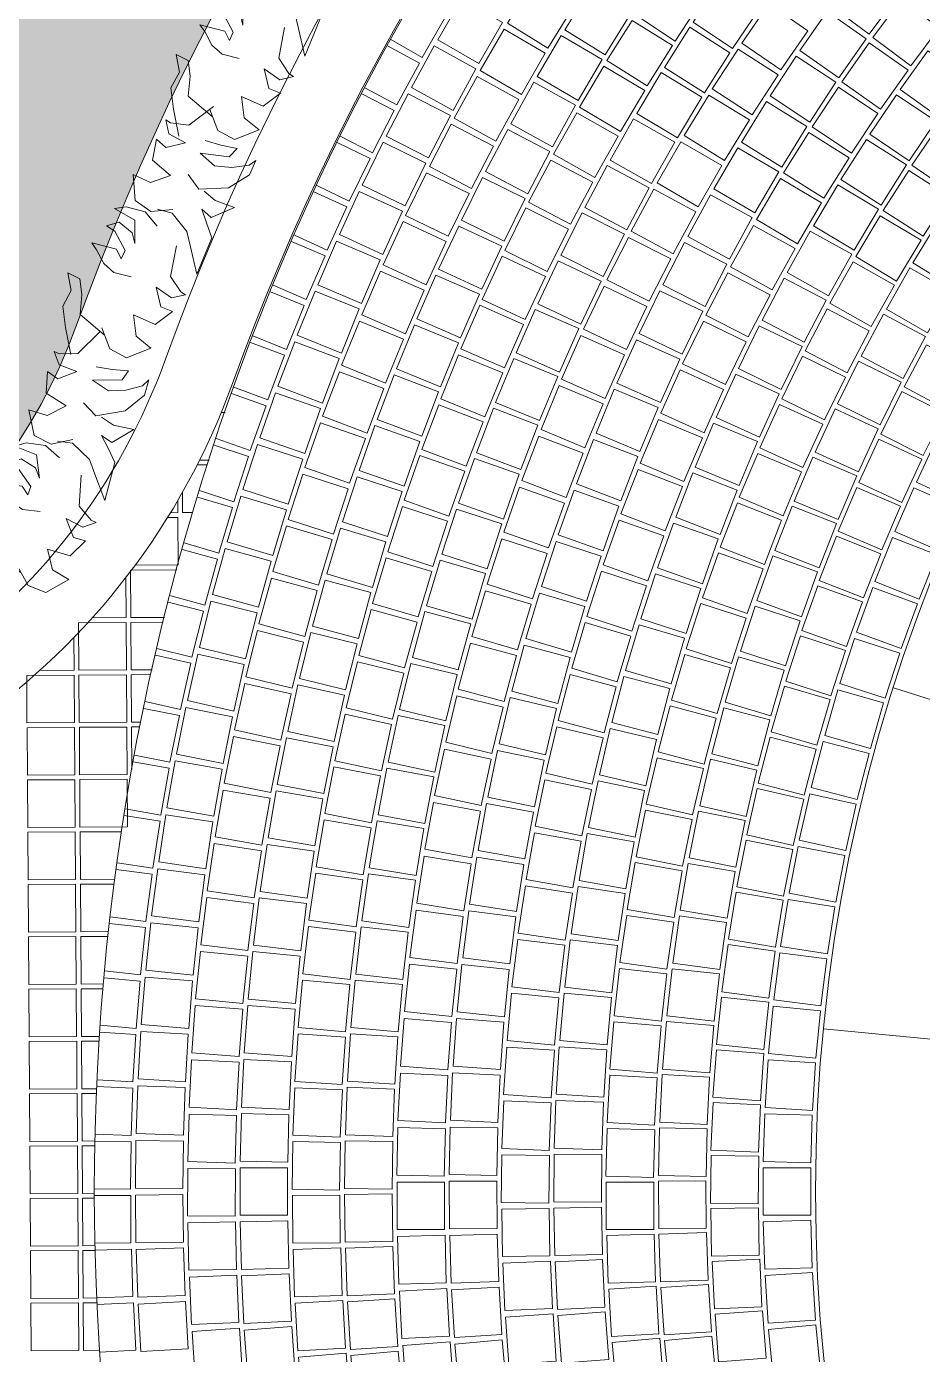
# Model space of a CAD drawing. Header units: millimetres. Extents: x -225363 to 347188, y -782467 to 813415.
# Drawn here: x 13787 to 15672, y 15356 to 18149 of the extents above; entities that cross this region are included whole.
import ezdxf

# ---------------------------------------------------------------- set-up
doc = ezdxf.new("R2010")
doc.units = ezdxf.units.MM
doc.layers.add('Xref SCN', color=8, linetype='Continuous', lineweight=0)

# ---------------------------------------------------------------- blocks, each defined once
blk = doc.blocks.new('*U32')
at = {"layer": 'Xref SCN'}
blk.add_lwpolyline([(0, -149.9999999999991), (0, 150)], dxfattribs=at)
blk = doc.blocks.new('*U33')
at = {"layer": 'Xref SCN', "lineweight": -2}
for p, rotation in [((65669.96123351148, 3187.856616819467), 72), ((65524.35221361653, 2502.820037610039), 84.00000000000003)]:
    blk.add_blockref('*U32', p, dxfattribs=dict(at, rotation=rotation))
blk = doc.blocks.new('A$C2f154b3d')
at = {"layer": 'Xref SCN'}
blk.add_circle((3499.99472096446, 3499.998387015396), 3499.999999999962, dxfattribs=at)
at = {"layer": 'Xref SCN', "rotation": 0.385556068999002}
blk.add_blockref('*U33', (-65339.96131401393, 884.0535639935115), dxfattribs=at)
blk = doc.blocks.new('A$Cf999fc33')
at = {"layer": 'Xref SCN', "ltscale": 100}
for points in [[(73.84272275096737, 192.008942775894), (72.93718290980905, 226.0811261450872), (69.76450756634586, 260.7363810978131), (91.2697194244247, 250.3713942577597), (102.2144919480197, 189.5463547789259), (118.9281153751072, 226.3384435711778), (111.2211690265685, 262.1598416908528), (95.54667300335132, 295.1961835560505), (81.42593923630193, 306.0790911481017), (114.3319794384297, 302.4503599841264), (153.8439736538567, 268.1175732889678), (175.0234313544352, 209.4945184811368), (152.6745445868, 178.9859154444421)], [(175.6716537694447, 221.4132675771834), (187.7858553600963, 249.7198859428754), (189.2126018530689, 292.8606113221613), (224.7082458152436, 252.3094897029805), (213.7601873916574, 228.5371423423057), (237.7279872468207, 246.543924699421), (264.545994187938, 266.2347709755995), (347.394166277023, 259.4300785681698), (296.0904387286864, 229.1169280259055), (267.5883678684477, 212.2762888357393), (240.0569876809604, 171.0150798699469), (241.5455991055351, 139.2100320032914)], [(303.2794643251691, 200.6800079972018), (368.0557032255456, 208.1915018513682), (392.6717254957184, 238.1170333045884), (395.5870834132656, 249.4527108171606), (410.7436586844269, 223.8008470429922), (398.5643062624149, 185.8426150837331), (435.6169983805157, 207.7354460309143), (437.4965147939511, 233.8400797256036), (474.2234527547844, 207.474842704949), (468.7803560087923, 158.1157824016409), (509.7842475485522, 176.5753346793354), (524.230735473102, 213.9504950550618), (559.1433078518603, 171.1322379333433), (551.4982264349237, 132.0078628070769), (514.963455068646, 102.7305537688662)], [(-0.002058159559965134, 186.8297352558002), (53.11274907086045, 148.9985190596199), (60.23662383598275, 110.9099854374072), (57.32126591843553, 99.57430792483501), (82.97312969248742, 114.7308831959381), (90.61821110942401, 153.8552583222045), (112.5110420566052, 116.8025662039872), (101.5629836332519, 93.03021884331247), (146.4529237628449, 98.4048788578948), (165.4988335240632, 144.2655096602393), (192.5090070597362, 108.3138098775526), (187.1310611451045, 68.60636316775344), (238.3696378620807, 89.26790011645062), (250.5489902840927, 127.2261320757098), (232.672509589931, 170.4971591179492)], [(393.6391302684788, 129.0990766893956), (396.2287340285257, 92.17668623419013), (384.6976040215231, 66.13720337097766), (361.8307965018321, 43.01307842531241), (350.9478889098391, 28.89234465820482), (347.9055152290966, 82.8508267980651), (363.9057654098142, 98.07255290064495), (345.1856098060962, 100.4699900661362), (312.6020378614776, 67.75940235843882), (307.3543936100323, 47.35518283577403), (291.6147467554547, 70.73991110740462), (304.895091512939, 103.5808004781138), (324.8465411150828, 115.3692479112069), (277.624314651126, 100.9260458865901), (267.6469469002914, 52.73312875028932), (256.4415710505564, 74.95171385491267), (255.0181104575749, 116.4083753151353), (275.6829333060887, 149.7671854379005)], [(526.9473549963441, 111.7339449474239), (501.5528086482082, 50.58643721102271), (460.6140679400414, 41.77849852695363), (430.4279331606813, 27.7880664227996), (425.6982096612919, -0.0006311908946372569), (459.3176231100224, 17.94100033480208), (496.1748627335764, 10.87899050128181), (537.1787542733364, 29.33854277891805), (587.8994102382567, 57.38455781870289)]]:
    blk.add_lwpolyline(points, dxfattribs=at)
blk = doc.blocks.new('*U68')
at = {"layer": 'Xref SCN'}
blk.add_lwpolyline([(0, -149.9999999999991), (0, 150)], dxfattribs=at)
blk = doc.blocks.new('*U69')
at = {"layer": 'Xref SCN', "lineweight": -2}
for p, rotation in [((65669.96123351148, 3187.856616819467), 72), ((65524.35221361653, 2502.820037610039), 84.00000000000003)]:
    blk.add_blockref('*U68', p, dxfattribs=dict(at, rotation=rotation))
blk = doc.blocks.new('*U62')
at = {"layer": 'Xref SCN', "ltscale": 3}
blk.add_lwpolyline([(-50, 50), (50, 50), (50, -50), (-50, -50)], close=True, dxfattribs=at)
blk = doc.blocks.new('*U53')
at = {"layer": 'Xref SCN', "lineweight": -2}
for p, rotation in [((1119760.165878693, 399820.4294572962), 64.80000000000001), ((1119714.143718037, 399718.5016699843), 66.60000000000001), ((1119671.345895709, 399615.178586882), 68.40000000000002), ((1119631.814647995, 399510.5621753977), 70.2), ((1119595.588987461, 399404.7556792993), 72), ((1119562.704664462, 399297.8635168241), 73.80000000000003), ((1119533.194131854, 399189.9911776314), 75.60000000000002), ((1119507.08651297, 399081.2451186962), 77.40000000000002), ((1119484.407572878, 398971.7326592497), 79.20000000000002), ((1119465.179692953, 398861.5618748677), 81), ((1119449.421848792, 398750.8414908134), 82.8), ((1119437.149591485, 398639.6807747384), 84.6), ((1119428.375032267, 398528.1894288489), 86.40000000000002), ((1119423.10683057, 398416.4774816426), 88.20000000000002), ((1119421.350185472, 398304.6551793245), 90), ((1119423.10683057, 398192.8328770064), 91.80000000000003), ((1119428.375032267, 398081.1209298001), 93.60000000000002), ((1119437.149591485, 397969.6295839106), 95.40000000000002)]:
    blk.add_blockref('*U62', p, dxfattribs=dict(at, rotation=rotation))
blk = doc.blocks.new('*U54')
at = {"layer": 'Xref SCN', "ltscale": 3}
blk.add_lwpolyline([(-50, 50), (50, 50), (50, -50), (-50, -50)], close=True, dxfattribs=at)
blk = doc.blocks.new('*U55')
at = {"layer": 'Xref SCN', "lineweight": -2}
for p, rotation in [((1119735.348523683, 400017.3353046447), 61.71428571428569), ((1119685.565704887, 399919.4631114128), 63.4285714285714), ((1119638.733059558, 399820.1454463835), 65.1428571428571), ((1119594.892509258, 399719.4712123178), 66.85714285714283), ((1119554.083297216, 399617.5305262898), 68.57142857142854), ((1119516.341953204, 399514.4146390196), 70.28571428571425), ((1119481.702260837, 399410.2158531916), 71.99999999999997), ((1119450.19522733, 399305.0274408312), 73.71428571428571), ((1119421.849055745, 399198.9435598133), 75.42857142857139), ((1119396.689119746, 399092.0591695787), 77.14285714285712), ((1119374.737940881, 398984.4699461323), 78.85714285714282), ((1119356.01516843, 398876.2721964003), 80.57142857142853), ((1119340.537561809, 398767.5627720222), 82.28571428571426), ((1119328.318975572, 398658.4389826557), 83.99999999999999), ((1119319.370347009, 398548.9985088712), 85.71428571428571), ((1119313.699686354, 398439.3393147146), 87.4285714285714), ((1119311.312069617, 398329.5595600161), 89.14285714285711), ((1119312.209634038, 398219.7575125241), 90.8571428571428), ((1119316.391576176, 398110.0314599418), 92.57142857142854), ((1119323.854152624, 398000.4796219468), 94.28571428571426)]:
    blk.add_blockref('*U54', p, dxfattribs=dict(at, rotation=rotation))
blk = doc.blocks.new('*U56')
at = {"layer": 'Xref SCN', "ltscale": 3}
blk.add_lwpolyline([(-50, 50), (50, 50), (50, -50), (-50, -50)], close=True, dxfattribs=at)
blk = doc.blocks.new('*U57')
at = {"layer": 'Xref SCN', "lineweight": -2}
for p, rotation in [((1119754.76830891, 400273.8096663688), 58.60465116279074), ((1119698.607428889, 400178.6882617716), 60.27906976744187), ((1119645.24997269, 400081.9664548966), 61.95348837209306), ((1119594.741506953, 399983.7268450325), 63.6279069767442), ((1119547.125165317, 399884.0533276544), 65.30232558139537), ((1119502.44161158, 399783.0310227773), 66.97674418604653), ((1119460.729004972, 399680.7462022649), 68.6511627906977), ((1119422.02296757, 399577.2862161548), 70.32558139534886), ((1119386.356553876, 399472.7394180617), 72), ((1119353.760222589, 399367.1950897255), 73.6744186046512), ((1119324.261810594, 399260.743364765), 75.34883720930233), ((1119297.88650919, 399153.475151705), 77.02325581395353), ((1119274.656842573, 399045.4820563416), 78.69767441860466), ((1119254.592648607, 398936.856303512), 80.37209302325586), ((1119237.711061879, 398827.6906583355), 82.046511627907), ((1119224.026499065, 398718.0783469928), 83.72093023255816), ((1119213.550646621, 398608.1129771127), 85.39534883720933), ((1119206.292450804, 398497.8884578315), 87.06976744186046), ((1119202.258110026, 398387.4989195964), 88.74418604651164), ((1119201.451069568, 398277.0386337784), 90.41860465116281), ((1119203.872018632, 398166.6019321665), 92.09302325581399), ((1119209.518889757, 398056.2831264089), 93.76744186046513), ((1119218.386860581, 397946.1764274721), 95.4418604651163)]:
    blk.add_blockref('*U56', p, dxfattribs=dict(at, rotation=rotation))
blk = doc.blocks.new('*U58')
at = {"layer": 'Xref SCN', "ltscale": 3}
blk.add_lwpolyline([(-50, 50), (50, 50), (50, -50), (-50, -50)], close=True, dxfattribs=at)
blk = doc.blocks.new('*U59')
at = {"layer": 'Xref SCN', "lineweight": -2}
for p, rotation in [((1119753.33120972, 400475.5751438073), 55.63636363636366), ((1119692.654718235, 400382.5103532418), 57.27272727272732), ((1119634.660533944, 400287.7508341924), 58.90909090909096), ((1119579.395957736, 400191.3738738822), 60.54545454545458), ((1119526.906064193, 400093.4580787424), 62.18181818181822), ((1119477.233664825, 399994.0833102998), 63.81818181818184), ((1119430.419273152, 399893.3306200411), 65.4545454545455), ((1119386.501071665, 399791.2821833057), 67.09090909090914), ((1119345.514880679, 399688.0212322621), 68.72727272727276), ((1119307.494129117, 399583.6319880233), 70.3636363636364), ((1119272.469827252, 399478.1995919541), 72.00000000000003), ((1119240.470541406, 399371.8100362291), 73.63636363636367), ((1119211.522370655, 399264.550093696), 75.27272727272732), ((1119185.648925543, 399156.5072471024), 76.90909090909096), ((1119162.871308823, 399047.7696177436), 78.54545454545459), ((1119143.208098245, 398938.4258935899), 80.1818181818182), ((1119126.675331407, 398828.5652569511), 81.81818181818184), ((1119113.286492669, 398718.2773117382), 83.4545454545455), ((1119103.052502161, 398607.6520103812), 85.09090909090914), ((1119095.981706873, 398496.7795804628), 86.72727272727276), ((1119092.079873846, 398385.7504511271), 88.36363636363643), ((1119091.350185472, 398274.6551793244), 90.00000000000006), ((1119093.793236894, 398163.5843759521), 91.63636363636367), ((1119099.407035525, 398052.6286319505), 93.27272727272731), ((1119108.18700267, 397941.8784444159), 94.90909090909096)]:
    blk.add_blockref('*U58', p, dxfattribs=dict(at, rotation=rotation))
blk = doc.blocks.new('*U60')
at = {"layer": 'Xref SCN', "ltscale": 3}
blk.add_lwpolyline([(-50, 50), (50, 50), (50, -50), (-50, -50)], close=True, dxfattribs=at)
blk = doc.blocks.new('*U61')
at = {"layer": 'Xref SCN', "lineweight": -2}
for p, rotation in [((1119728.947141283, 400633.1470599536), 54.4), ((1119665.199895251, 400541.4267932074), 56), ((1119604.038483463, 400447.9623592405), 57.60000000000001), ((1119545.510597749, 400352.8266388067), 59.20000000000001), ((1119489.661876392, 400256.0938158794), 60.79999999999998), ((1119436.535868547, 400157.8393198039), 62.39999999999999), ((1119386.174000275, 400058.1397664808), 63.99999999999999), ((1119338.615542247, 399957.0728986226), 65.6), ((1119293.897579118, 399854.7175251329), 67.19999999999999), ((1119252.05498061, 399751.1534596528), 68.8), ((1119213.120374322, 399646.4614583254), 70.4), ((1119177.124120291, 399540.7231568242), 72), ((1119144.094287311, 399434.0210066959), 73.6), ((1119114.056631054, 399326.4382110676), 75.2), ((1119087.034573979, 399218.0586597671), 76.80000000000001), ((1119063.049187074, 399108.9668639083), 78.4), ((1119042.119173423, 398999.2478899921), 80.00000000000001), ((1119024.26085362, 398888.9872935741), 81.60000000000001), ((1119009.488153046, 398778.2710525505), 83.20000000000002), ((1118997.812591008, 398667.1855001156), 84.80000000000001), ((1118989.243271759, 398555.8172574417), 86.40000000000002), ((1118983.786877395, 398444.2531661345), 87.99999999999999), ((1118981.44766265, 398332.5802205163), 89.6), ((1118982.227451572, 398220.885499791), 91.2), ((1118986.125636106, 398109.256100142), 92.8), ((1118993.139176564, 397997.7790668172), 94.4)]:
    blk.add_blockref('*U60', p, dxfattribs=dict(at, rotation=rotation))
blk = doc.blocks.new('*U35')
at = {"layer": 'Xref SCN', "ltscale": 3}
blk.add_lwpolyline([(-50, 50), (50, 50), (50, -50), (-50, -50)], close=True, dxfattribs=at)
blk = doc.blocks.new('*U36')
at = {"layer": 'Xref SCN', "lineweight": -2}
for p, rotation in [((1119671.633686369, 400741.6157238482), 53.21739130434784), ((1119606.303515535, 400650.3022064262), 54.78260869565219), ((1119543.491931011, 400557.2382792868), 56.34782608695654), ((1119483.245805154, 400462.4933902199), 57.9130434782609), ((1119425.610095881, 400366.1382414125), 59.47826086956528), ((1119370.627813118, 400268.2447366877), 61.04347826086961), ((1119318.339986706, 400168.8859278474), 62.60869565217396), ((1119268.78563578, 400068.1359601583), 64.17391304347828), ((1119222.001739653, 399966.070017022), 65.73913043478262), ((1119178.023210223, 399862.7642638703), 67.304347826087), ((1119136.882865916, 399758.2957913277), 68.86956521739131), ((1119098.611407198, 399652.7425576836), 70.43478260869567), ((1119063.237393667, 399546.1833307166), 72.00000000000003), ((1119030.787222737, 399438.6976289153), 73.56521739130437), ((1119001.285109943, 399330.3656621386), 75.13043478260873), ((1118974.753070865, 399221.2682717598), 76.69565217391309), ((1118951.210904706, 399111.4868703403), 78.26086956521743), ((1118930.676179512, 399001.103380876), 79.82608695652179), ((1118913.164219066, 398890.2001756635), 81.39130434782611), ((1118898.688091447, 398778.8600148307), 82.95652173913047), ((1118887.258599286, 398667.1659845783), 84.52173913043481), ((1118878.884271698, 398555.2014351775), 86.08695652173915), ((1118873.571357918, 398443.0499187711), 87.65217391304348), ((1118871.323822645, 398330.7951270236), 89.21739130434786), ((1118872.14334307, 398218.5208286674), 90.78260869565221), ((1118876.029307639, 398106.3108069918), 92.34782608695654), ((1118882.978816499, 397994.2487973199), 93.9130434782609)]:
    blk.add_blockref('*U35', p, dxfattribs=dict(at, rotation=rotation))
blk = doc.blocks.new('*U37')
at = {"layer": 'Xref SCN', "ltscale": 3}
blk.add_lwpolyline([(-50, 50), (50, 50), (50, -50), (-50, -50)], close=True, dxfattribs=at)
blk = doc.blocks.new('*U38')
at = {"layer": 'Xref SCN', "lineweight": -2}
for p, rotation in [((1119583.954561273, 400807.8737020823), 53.61702127659575), ((1119518.248351937, 400716.1538192935), 55.14893617021278), ((1119455.017645291, 400622.7101433112), 56.68085106382978), ((1119394.307640058, 400527.6094697663), 58.21276595744682), ((1119336.161733109, 400430.9197787484), 59.74468085106384), ((1119280.621488439, 400332.7101862123), 61.27659574468088), ((1119227.726607459, 400233.0508945725), 62.80851063829785), ((1119177.514900612, 400132.0131425211), 64.34042553191489), ((1119130.022260351, 400029.6691541041), 65.87234042553193), ((1119085.282635477, 399926.0920870948), 67.40425531914894), ((1119043.328006876, 399821.3559806988), 68.93617021276596), ((1119004.188364655, 399715.5357026284), 70.46808510638299), ((1118967.891686706, 399608.7068955867), 72), ((1118934.463918707, 399500.9459231956), 73.53191489361703), ((1118903.928955574, 399392.3298154097), 75.06382978723404), ((1118876.308624383, 399282.9362134534), 76.59574468085107), ((1118851.622668764, 399172.8433143215), 78.12765957446807), ((1118829.888734791, 399062.1298148821), 79.65957446808511), ((1118811.122358366, 398950.8748556221), 81.19148936170214), ((1118795.336954115, 398839.157964076), 82.72340425531917), ((1118782.543805798, 398727.0589979782), 84.25531914893615), ((1118772.752058244, 398614.6580881779), 85.78723404255318), ((1118765.968710813, 398502.0355813611), 87.31914893617022), ((1118762.198612394, 398389.2719826158), 88.85106382978725), ((1118761.444457938, 398276.4478978859), 90.38297872340428), ((1118763.70678653, 398163.6439763521), 91.91489361702128), ((1118768.983981008, 398050.9408527817), 93.44680851063829), ((1118777.272269115, 397938.4190898897), 94.97872340425533)]:
    blk.add_blockref('*U37', p, dxfattribs=dict(at, rotation=rotation))
blk = doc.blocks.new('*U39')
at = {"layer": 'Xref SCN', "ltscale": 3}
blk.add_lwpolyline([(-50, 50), (50, 50), (50, -50), (-50, -50)], close=True, dxfattribs=at)
blk = doc.blocks.new('*U40')
at = {"layer": 'Xref SCN', "lineweight": -2}
for p, rotation in [((1119395.89160163, 400732.4703995503), 55.50000000000001), ((1119333.567455217, 400637.7820839012), 57), ((1119273.743316877, 400541.4947596139), 58.5), ((1119216.460187085, 400443.6744172109), 60.00000000000001), ((1119161.757324837, 400344.3880978687), 61.50000000000001), ((1119109.672220744, 400243.703847471), 63.00000000000002), ((1119060.240571332, 400141.6906699738), 64.50000000000001), ((1119013.496254587, 400038.4184801134), 66), ((1118969.471306727, 399933.9580554899), 67.5), ((1118928.195900252, 399828.3809880607), 69.00000000000001), ((1118889.698323265, 399721.7596350739), 70.50000000000001), ((1118854.004960082, 399614.1670694791), 72), ((1118821.140273151, 399505.6770298464), 73.5), ((1118791.126786287, 399396.3638698297), 74.99999999999999), ((1118763.985069234, 399286.3025072086), 76.5), ((1118739.73372357, 399175.5683725433), 78), ((1118718.389369955, 399064.2373574785), 79.50000000000001), ((1118699.966636743, 398952.3857627308), 81), ((1118684.478149956, 398840.0902457961), 82.49999999999999), ((1118671.934524629, 398727.4277684123), 84.00000000000003), ((1118662.344357535, 398614.475543814), 85.5), ((1118655.714221297, 398501.3109838138), 87.00000000000001), ((1118652.048659878, 398388.0116457483), 88.50000000000003), ((1118651.350185472, 398274.6551793244), 90.00000000000001), ((1118653.619276777, 398161.3192734021), 91.50000000000001), ((1118658.854378672, 398048.0816027499), 92.99999999999999), ((1118667.051903279, 397935.0197748109), 94.5)]:
    blk.add_blockref('*U39', p, dxfattribs=dict(at, rotation=rotation))
blk = doc.blocks.new('*U41')
at = {"layer": 'Xref SCN', "ltscale": 3}
blk.add_lwpolyline([(-50, 50), (50, 50), (50, -50), (-50, -50)], close=True, dxfattribs=at)
blk = doc.blocks.new('*U42')
at = {"layer": 'Xref SCN', "lineweight": -2}
for p, rotation in [((1119293.504393042, 400777.182916532), 56.16000000000002), ((1119232.534196243, 400683.7261490312), 57.60000000000001), ((1119173.931831972, 400588.7667093143), 59.04000000000002), ((1119117.734314739, 400492.3645757989), 60.48), ((1119063.9771401, 400394.5806381385), 61.92000000000002), ((1119012.69426224, 400295.4766587642), 63.36000000000001), ((1118963.918072522, 400195.1152338734), 64.80000000000001), ((1118917.679379035, 400093.5597538931), 66.24000000000001), ((1118874.007387127, 399990.8743634413), 67.68000000000002), ((1118832.929680964, 399887.1239208113), 69.12000000000002), ((1118794.472206107, 399782.3739570065), 70.56000000000002), ((1118758.659253121, 399676.6906343492), 72), ((1118725.513442234, 399570.1407046911), 73.44000000000001), ((1118695.055709052, 399462.7914672516), 74.88000000000002), ((1118667.30529133, 399354.7107261098), 76.32000000000001), ((1118642.279716829, 399245.9667473783), 77.75999999999999), ((1118619.994792236, 399136.6282160851), 79.20000000000002), ((1118600.464593189, 399026.7641927897), 80.64000000000003), ((1118583.701455378, 398916.4440699642), 82.08000000000003), ((1118569.715966763, 398805.7375281627), 83.52), ((1118558.516960876, 398694.7144920097), 84.96000000000002), ((1118550.11151125, 398583.4450860346), 86.40000000000002), ((1118544.504926947, 398471.999590379), 87.84000000000003), ((1118541.700749207, 398360.4483964065), 89.28000000000002), ((1118541.700749207, 398248.8619622423), 90.72), ((1118544.504926947, 398137.3107682699), 92.16000000000003), ((1118550.11151125, 398025.8652726143), 93.60000000000002), ((1118558.516960876, 397914.5958666392), 95.04000000000003)]:
    blk.add_blockref('*U41', p, dxfattribs=dict(at, rotation=rotation))
blk = doc.blocks.new('*U43')
at = {"layer": 'Xref SCN', "ltscale": 3}
blk.add_lwpolyline([(-50, 50), (50, 50), (50, -50), (-50, -50)], close=True, dxfattribs=at)
blk = doc.blocks.new('*U44')
at = {"layer": 'Xref SCN', "lineweight": -2}
for p, rotation in [((1119171.888383527, 400792.9077347381), 56.47058823529413), ((1119111.740542203, 400698.2970089892), 57.88235294117649), ((1119053.941925586, 400602.2331127541), 59.29411764705886), ((1118998.527622988, 400504.7743660443), 60.70588235294118), ((1118945.531276213, 400405.9799356793), 62.11764705882355), ((1118894.985059133, 400305.909799367), 63.52941176470591), ((1118846.919658156, 400204.6247092914), 64.94117647058827), ((1118801.364253598, 400102.1861552299), 66.35294117647064), ((1118758.346501964, 399998.6563272235), 67.76470588235297), ((1118717.892519162, 399894.0980778213), 69.17647058823533), ((1118680.026864643, 399788.5748839228), 70.58823529411768), ((1118644.772526497, 399682.1508082416), 72.00000000000003), ((1118612.150907494, 399574.8904604131), 73.41176470588238), ((1118582.181812089, 399466.8589577703), 74.82352941176472), ((1118554.883434402, 399358.1218858109), 76.23529411764707), ((1118530.272347169, 399248.7452583812), 77.64705882352945), ((1118508.363491685, 399138.7954775991), 79.0588235294118), ((1118489.170168728, 399028.3392935416), 80.47058823529414), ((1118472.70403049, 398917.4437637211), 81.88235294117652), ((1118458.975073497, 398806.176212375), 83.29411764705887), ((1118447.991632545, 398694.6041895936), 84.7058823529412), ((1118439.760375638, 398582.7954303107), 86.11764705882356), ((1118434.28629994, 398470.8178131816), 87.52941176470591), ((1118431.572728739, 398358.7393193747), 88.94117647058827), ((1118431.621309434, 398246.6279913004), 90.35294117647061), ((1118434.432012532, 398134.5518913025), 91.76470588235296), ((1118440.003131667, 398022.5790603377), 93.17647058823529), ((1118448.331284634, 397910.7774766691), 94.58823529411768)]:
    blk.add_blockref('*U43', p, dxfattribs=dict(at, rotation=rotation))
blk = doc.blocks.new('*U45')
at = {"layer": 'Xref SCN', "ltscale": 3}
blk.add_lwpolyline([(-50, 50), (50, 50), (50, -50), (-50, -50)], close=True, dxfattribs=at)
blk = doc.blocks.new('*U46')
at = {"layer": 'Xref SCN', "lineweight": -2}
for p, rotation in [((1119022.829607805, 400763.458716859), 58.15384615384617), ((1118964.571537811, 400667.0880980958), 59.53846153846155), ((1118908.659153432, 400569.337885035), 60.92307692307692), ((1118855.125105928, 400470.2651610484), 62.30769230769231), ((1118804.000657674, 400369.9277818169), 63.69230769230767), ((1118755.315663908, 400268.3843415444), 65.07692307692308), ((1118709.098555296, 400165.6941387406), 66.46153846153845), ((1118665.376321328, 400061.917141592), 67.84615384615383), ((1118624.174494558, 399957.1139529427), 69.23076923076923), ((1118585.51713569, 399851.3457749034), 70.61538461538461), ((1118549.426819536, 399744.6743731117), 72), ((1118515.924621823, 399637.1620406623), 73.38461538461539), ((1118485.030106891, 399528.8715617299), 74.76923076923077), ((1118456.761316266, 399419.8661749045), 76.15384615384617), ((1118431.134758127, 399310.2095362624), 77.53846153846153), ((1118408.165397662, 399199.9656821927), 78.92307692307693), ((1118387.86664833, 399089.1989920016), 80.3076923076923), ((1118370.25036403, 398977.974150317), 81.6923076923077), ((1118355.326832175, 398866.3561093142), 83.07692307692305), ((1118343.104767687, 398754.4100507861), 84.46153846153844), ((1118333.591307909, 398642.2013480783), 85.84615384615384), ((1118326.792008433, 398529.7955279133), 87.23076923076923), ((1118322.710839858, 398417.2582321248), 88.61538461538461), ((1118321.350185472, 398304.6551793244), 90), ((1118322.710839858, 398192.052126524), 91.38461538461537), ((1118326.792008433, 398079.5148307356), 92.76923076923079), ((1118333.591307909, 397967.1090105706), 94.15384615384615)]:
    blk.add_blockref('*U45', p, dxfattribs=dict(at, rotation=rotation))
blk = doc.blocks.new('*U47')
at = {"layer": 'Xref SCN', "ltscale": 3}
blk.add_lwpolyline([(-50, 50), (50, 50), (50, -50), (-50, -50)], close=True, dxfattribs=at)
blk = doc.blocks.new('*U48')
at = {"layer": 'Xref SCN', "lineweight": -2}
for p, rotation in [((1118902.241545378, 400777.441604052), 58.41509433962263), ((1118844.763466375, 400680.0394251665), 59.77358490566037), ((1118789.610745116, 400581.3019380842), 61.13207547169812), ((1118736.814385378, 400481.2846474993), 62.49056603773584), ((1118686.404066322, 400380.0437775396), 63.84905660377358), ((1118638.40812581, 400277.6362401612), 65.20754716981132), ((1118592.853544476, 400174.1196031552), 66.56603773584905), ((1118549.765930558, 400069.5520577864), 67.9245283018868), ((1118509.169505504, 399963.9923860817), 69.28301886792453), ((1118471.087090354, 399857.4999277859), 70.64150943396226), ((1118435.540092913, 399750.1345470041), 72), ((1118402.548495713, 399641.9565985498), 73.35849056603774), ((1118372.130844787, 399533.0268940167), 74.71698113207547), ((1118344.304239236, 399423.4066675933), 76.07547169811318), ((1118319.084321624, 399313.1575416414), 77.43396226415095), ((1118296.485269176, 399202.3414920546), 78.79245283018868), ((1118276.519785817, 399091.0208134194), 80.1509433962264), ((1118259.199095025, 398979.2580839966), 81.50943396226414), ((1118244.532933523, 398867.1161305431), 82.86792452830188), ((1118232.529545809, 398754.6579929944), 84.2264150943396), ((1118223.195679514, 398641.946889027), 85.58490566037734), ((1118216.536581617, 398529.0461785211), 86.9433962264151), ((1118212.55599549, 398416.0193279428), 88.30188679245282), ((1118211.256158796, 398302.9298746674), 89.66037735849056), ((1118212.637802231, 398189.8413912618), 91.0188679245283), ((1118216.700149112, 398076.8174497478), 92.37735849056602), ((1118223.440915815, 397963.9215858651), 93.73584905660377)]:
    blk.add_blockref('*U47', p, dxfattribs=dict(at, rotation=rotation))
blk = doc.blocks.new('*U49')
at = {"layer": 'Xref SCN', "ltscale": 3}
blk.add_lwpolyline([(-50, 50), (50, 50), (50, -50), (-50, -50)], close=True, dxfattribs=at)
blk = doc.blocks.new('*U50')
at = {"layer": 'Xref SCN', "lineweight": -2}
for p, rotation in [((1118755.146215003, 400744.6551793244), 60.00000000000001), ((1118699.514243453, 400645.6551719856), 61.33333333333336), ((1118646.200961602, 400545.3874718531), 62.66666666666667), ((1118595.235239532, 400443.9063756551), 63.99999999999999), ((1118546.644676081, 400341.2668371957), 65.33333333333336), ((1118500.455583896, 400237.5244375955), 66.66666666666667), ((1118456.692975186, 400132.7353551941), 68), ((1118415.380548175, 400026.9563351281), 69.33333333333334), ((1118376.540674271, 399920.244658603), 70.66666666666669), ((1118340.194385951, 399812.6581118742), 72), ((1118306.361365372, 399704.2549549546), 73.33333333333334), ((1118275.059933711, 399595.093890066), 74.66666666666669), ((1118246.307041245, 399485.2340298508), 76), ((1118220.118258173, 399374.7348653614), 77.33333333333333), ((1118196.507766182, 399263.6562338446), 78.66666666666667), ((1118175.488350772, 399152.058286339), 80.00000000000001), ((1118157.071394326, 399040.0014551019), 81.33333333333333), ((1118141.26686995, 398927.5464208841), 82.66666666666669), ((1118128.083336074, 398814.7540800706), 84.00000000000003), ((1118117.527931814, 398701.6855117036), 85.33333333333333), ((1118109.606373108, 398588.4019444076), 86.66666666666664), ((1118104.322949618, 398474.9647232327), 88.00000000000003), ((1118101.680522413, 398361.4352764353), 89.33333333333333), ((1118101.680522413, 398247.8750822136), 90.66666666666666), ((1118104.322949618, 398134.3456354162), 92.00000000000003), ((1118109.606373108, 398020.9084142413), 93.33333333333336)]:
    blk.add_blockref('*U49', p, dxfattribs=dict(at, rotation=rotation))
blk = doc.blocks.new('*U51')
at = {"layer": 'Xref SCN', "ltscale": 3}
blk.add_lwpolyline([(50, 38.29288959142286), (50, -38.29288959142286), (-50, -38.29288959142286), (-50, 37.69483765627956)], dxfattribs=at)
blk = doc.blocks.new('*U52')
at = {"layer": 'Xref SCN', "lineweight": -2}
for p, rotation in [((1118645.673752852, 400751.3284239947), 60.2181818181818), ((1118590.908781302, 400651.6371500924), 61.5272727272727), ((1118538.435646303, 400550.7207376287), 62.8363636363636), ((1118488.281739144, 400448.6318655718), 64.14545454545451), ((1118440.473240463, 400345.4238249206), 65.45454545454544), ((1118395.035106582, 400241.1504908869), 66.76363636363635), ((1118351.991056476, 400135.8662947717), 68.07272727272726), ((1118311.363559395, 400029.6261955522), 69.38181818181816), ((1118273.173823136, 399922.4856511927), 70.69090909090906), ((1118237.441782969, 399814.5005896953), 71.99999999999997), ((1118204.186091229, 399705.7273799049), 73.30909090909088), ((1118173.424107588, 399596.2228020846), 74.61818181818178), ((1118145.171889983, 399486.0440182759), 75.9272727272727), ((1118119.44418624, 399375.24854246), 77.2363636363636), ((1118096.254426373, 399263.8942105348), 78.5454545454545), ((1118075.614715576, 399152.0391501246), 79.85454545454543), ((1118057.535827901, 399039.7417502367), 81.16363636363634), ((1118042.027200633, 398927.0606307826), 82.47272727272725), ((1118029.09692937, 398814.0546119773), 83.78181818181815), ((1118018.751763789, 398700.7826836355), 85.09090909090907), ((1118010.997104129, 398587.3039743782), 86.39999999999996), ((1118005.836998368, 398473.677720767), 87.70909090909088), ((1118003.274140112, 398359.963236383), 89.01818181818177), ((1118003.309867189, 398246.2198808639), 90.32727272727271), ((1118005.944160948, 398132.5070289185), 91.63636363636363), ((1118011.175646272, 398018.8840393325), 92.94545454545452)]:
    blk.add_blockref('*U51', p, dxfattribs=dict(at, rotation=rotation))
blk = doc.blocks.new('A$C5a1e36a9')
at = {"layer": 'Xref SCN'}
blk.add_circle((5016.627436342184, 5016.625725506747), 5016.625646776831, dxfattribs=at)
for name in ['*U52', '*U50', '*U48', '*U46', '*U44', '*U42', '*U40', '*U38', '*U36', '*U61', '*U59', '*U57', '*U55', '*U53']:
    blk.add_blockref(name, (-1117964.722749129, -393288.0294538178), dxfattribs=at)
blk = doc.blocks.new('A$C997e597b')
at = {"layer": 'Xref SCN', "ltscale": 3}
for points in [[(10509.00910375896, 11561.86091071815), (10516.9215893189, 11561.91361294029)], [(10458.29104099702, 11451.52065593289), (10480.25785556086, 11451.66696898855)], [(10483.47385689593, 11461.68861143559), (10463.35763003351, 11461.55462447938)], [(10449.3670657638, 11351.45899835962), (10427.4555309026, 11351.31305350218), (10427.17363750748, 11393.63531865424)], [(10417.28794601047, 11376.44022753264), (10417.45575271593, 11351.24644857418), (10402.18687648699, 11351.14474807814)], [(10396.00343438867, 11341.10334057483), (10417.52235764405, 11341.24667038745), (10418.18840692402, 11241.24888852029), (10327.81215149071, 11240.64692476933)], [(10389.36301475321, 11131.05445294437), (10318.92327926494, 11130.58527918643), (10318.25722998474, 11230.58306105359), (10415.2994406207, 11231.22942433599)], [(10308.36125135142, 11214.9324364459), (10308.92350107804, 11130.51867425843), (10237.55390354944, 11130.0433070237)], [(10363.36250742525, 11020.87883291097), (10319.65593347279, 11020.58771913254), (10318.98988419282, 11120.5855009997), (10386.89045649627, 11121.03776230436)], [(10199.19802237162, 11088.93689362338), (10199.65859523206, 11019.78845999658), (10127.0760742845, 11019.30501391488)], [(10339.97015279275, 10910.72058484505), (10320.38858768088, 10910.59015907859), (10319.72253840091, 11010.58794094581), (10361.12876480818, 11010.86373293609)], [(10321.05037821247, 10811.23176739714), (10320.45519260876, 10900.59038089192), (10337.97154473024, 10900.70705101703)], [(10285.08263294352, 10580.34767880448), (10212.5889902506, 10579.86482470896), (10211.92294097063, 10679.86260657612), (10299.32390855392, 10680.44475300418)], [(10271.7859952047, 10470.25667467987), (10213.32164445869, 10469.86726465507), (10212.65559517872, 10569.86504652223), (10283.77161645377, 10570.3387247767)], [(10260.95072459779, 10360.1820648369), (10214.05429866677, 10359.86970460112), (10213.3882493868, 10459.86748646834), (10270.69954489684, 10460.24921640672)], [(10252.55974965962, 10250.12373556889), (10214.78695287462, 10249.87214454723), (10214.12090359465, 10349.86992641445), (10260.08713171724, 10350.17609093705)], [(10246.59971736837, 10140.08159793593), (10215.51960708271, 10139.87458449334), (10214.85355780274, 10239.87236636051), (10251.91764832917, 10240.11923694448)], [(10243.06089435588, 10030.05558710772), (10216.25226129056, 10029.87702443945), (10215.58621201059, 10129.87480630662), (10246.17807442788, 10130.0785677057)], [(10241.9370956542, 9920.045661888318), (10216.98491549864, 9919.879464385565), (10216.31886621867, 10019.87724625273), (10242.85900176829, 10020.05402055557)], [(10243.22563974676, 9810.051804417046), (10217.7175697065, 9809.881904331618), (10217.05152042652, 9909.879686198838), (10241.95456534787, 9910.045556429424)], [(10246.92732916051, 9700.074020039465), (10218.45022391458, 9699.884344277729), (10217.78417463461, 9799.882126144948), (10243.46240080311, 9800.053159579227)], [(10253.04645627039, 9590.112337345316), (10219.18287812266, 9589.88678422384), (10218.51682884269, 9689.884566091001), (10247.38362730201, 9690.076837459113)]]:
    blk.add_lwpolyline(points, dxfattribs=at)
for points in [[(10208.99232413876, 11119.85284679173), (10308.99010600615, 11120.51889607171), (10309.65615528612, 11020.52111420454), (10209.65837341873, 11019.85506492457)], [(10099.72741829301, 11009.12263252982), (10199.72520016017, 11009.78868180985), (10200.39124944014, 10909.79089994263), (10100.39346757298, 10909.1248506626)], [(10209.72497834684, 11009.85528673785), (10309.72276021424, 11010.52133601782), (10310.38880949421, 10910.5235541506), (10210.39102762681, 10909.85750487063)], [(10100.46007250086, 10899.12507247593), (10200.45785436803, 10899.79112175596), (10201.123903648, 10799.79333988874), (10101.12612178084, 10799.12729060871)], [(10210.4576325547, 10899.85772668396), (10310.45541442209, 10900.52377596393), (10311.12146370206, 10800.52599409671), (10211.12368183467, 10799.85994481674)], [(10101.19272670895, 10789.12751242198), (10201.19050857611, 10789.79356170201), (10201.85655785608, 10689.79577983485), (10101.85877598892, 10689.12973055482)], [(10211.19028676278, 10789.86016663001), (10311.18806863017, 10790.52621590998), (10311.85411791014, 10690.52843404282), (10211.85633604275, 10689.86238476285)], [(10101.9253809168, 10679.12995236809), (10201.92316278396, 10679.79600164812), (10202.58921206393, 10579.79821978096), (10102.59143019677, 10579.13217050093)], [(10102.65803512488, 10569.1323923142), (10202.65581699205, 10569.79844159423), (10203.32186627202, 10469.80065972707), (10103.32408440486, 10469.13461044704)], [(10103.39068933297, 10459.13483226032), (10203.38847120013, 10459.80088154034), (10204.0545204801, 10359.80309967312), (10104.05673861294, 10359.1370503931)], [(10104.12334354082, 10349.13727220643), (10204.12112540798, 10349.80332148646), (10204.78717468795, 10249.80553961924), (10104.78939282079, 10249.13949033921)], [(10104.85599774891, 10239.13971215248), (10204.85377961607, 10239.80576143251), (10205.51982889604, 10139.80797956535), (10105.52204702888, 10139.14193028532)], [(10105.58865195676, 10129.14215209859), (10205.58643382392, 10129.80820137862), (10206.25248310389, 10029.81041951146), (10106.25470123673, 10029.14437023143)], [(10106.32130616484, 10019.1445920447), (10206.319088032, 10019.81064132473), (10206.98513731197, 9919.812859457568), (10106.98735544481, 9919.146810177539)], [(10107.05396037269, 9909.147031990811), (10207.05174223986, 9909.81308127084), (10207.71779151983, 9809.81529940362), (10107.72000965266, 9809.149250123592)], [(10107.78661458078, 9799.149471936922), (10207.78439644794, 9799.815521216951), (10208.45044572791, 9699.817739349732), (10108.45266386075, 9699.151690069702)], [(10108.51926878886, 9689.151911882975), (10208.51705065602, 9689.817961163004), (10209.183099936, 9589.820179295843), (10109.18531806883, 9589.154130015813)]]:
    blk.add_lwpolyline(points, close=True, dxfattribs=at)
at = {"layer": 'Xref SCN'}
blk.add_circle((15258.56133056036, 9923.809390316077), 5016.625646776831, dxfattribs=at)
blk = doc.blocks.new('Xref SCN')
at = {"layer": 'Xref SCN', "ltscale": 3}
blk.add_blockref('A$C2f154b3d', (-3499.994720964452, -3499.998387015396), dxfattribs=at)
at = {"layer": 'Xref SCN', "ltscale": 100}
for p, rotation in [((-4716.722430322072, 2796.864729421641), 252.5139467842345), ((-4944.102690092972, 2337.852492443713), 252.5139467842345), ((-5188.885193836395, 1840.188045887355), 259.9096751548059), ((-5354.567860639407, 1494.676109326849), 227.3100595585744)]:
    blk.add_blockref('A$Cf999fc33', p, dxfattribs=dict(at, rotation=rotation))
at = {"layer": 'Xref SCN', "ltscale": 3}
h = blk.add_hatch(dxfattribs=at)
h.set_pattern_fill('CROSS', color=256, scale=30, angle=197)
h.set_pattern_definition([(196.9999999999999, (-1424125.796704574, -442865.0747459244), (-126.4792462612767, -237.8728657606396), [95.24999999999993, -285.7499999999997]), (286.9999999999999, (-1424185.264921013, -442833.454934359), (237.8728657606396, -126.4792462612767), [95.24999999999993, -285.7499999999997])])
edge = h.paths.add_edge_path()
edge.add_line((10158.25248481041, 16567.29161360742), (1851.338825992003, 14451.44343979788))
edge.add_arc((2136.746464633302, 13337.42257832055), 1150.000000000654, 104.3698729064734, 180.3855560689439)
edge.add_line((986.7725019375212, 13329.684030442), (1035.38745512125, 6105.340234971274))
edge.add_arc((2185.361418233575, 6113.078783146311), 1150.000000419184, 180.385556083576, 250.133309335547)
edge.add_arc((-23.55210237688152, -0.07924422139149101), 5350.000000281268, 54.44102472604362, 70.1333093213699, ccw=False)
edge.add_arc((3168.419816109703, 4685.789284040571), 343.1811352010142, 256.3942929210485, 333.3422024317786)
edge.add_arc((7788.188339282695, 2340.315315693876), 4837.894847444187, 44.33072283415328, 153.0645302841241, ccw=False)
edge.add_arc((13743.18888039085, 8157.794208342014), 3487.073147149247, 224.3307228344502, 435.8787816870128)
edge.add_arc((16212.7306757724, 17236.67011801348), 5922.692247420785, 187.7158634724419, 254.1381202870174, ccw=False)
edge.add_arc((10541.85131194201, 16468.33828872615), 199.9999999717396, 187.6327112132098, 187.7158634946018, ccw=False)
edge.add_arc((10194.95235707314, 16421.8504936444), 150.0000000006549, 7.632711191249096, 104.1620853056079)
edge = h.paths.add_edge_path()
edge.add_arc((-13757.86462657561, 9268.2280887509), 1149.999999999663, 104.3599253580993, 180.4403363137304)
edge.add_line((-14907.83066487326, 9259.390059488946), (-14907.8306648724, 2149.033009727815))
edge.add_arc((-13757.86462657403, 2157.871038991669), 1150.000000000405, 180.4403363138248, 270.3855560690533)
edge.add_line((-13750.12607869329, 1007.897076296153), (-6128.956795133097, 1058.860412580692))
edge.add_arc((-6136.702427903992, 2208.823382532624), 1149.989055203435, 270.3859127362743, 340.1336659940865)
edge.add_arc((-23.55170312459495, -0.07963775157440978), 5350.000509182541, 110.6378053248454, 160.1333118404704, ccw=False)
edge.add_arc((-2314.536697075961, 6082.797508539655), 1150.000000000707, 290.637802811165, 360.3855560689717)
edge.add_line((-1164.562734380132, 6090.536056418754), (-1205.642104430852, 12195.0671255059))
edge.add_arc((-2355.616067125199, 12187.32857762662), 1149.999999999226, 0.3855560689807032, 104.3599253581076)
edge.add_line((-2640.83028798044, 13301.39897406491), (-14043.0788474308, 10382.29848518965))
edge = h.paths.add_edge_path()
edge.add_line((-13750.10342724499, -8364.829988773374), (-2217.808474847945, -8287.971851441147))
edge.add_arc((-2225.557910838118, -7138.009647688681), 1149.988314643846, 270.3861024765974, 360.3861024766013)
edge.add_line((-1075.595707085653, -7130.260211698432), (-1082.491659604668, -6105.498722913631))
edge.add_arc((-2232.46562271614, -6113.237271088072), 1150.000000418328, 0.3855560835465677, 70.13330933550203)
edge.add_arc((-23.55210179187861, -0.07924351755855241), 5350.000000579504, 200.6378028130497, 250.133309318957, ccw=False)
edge.add_arc((-6106.428854743411, -2291.063838795871), 1149.999999989781, 20.63780281546618, 90.38555606940805)
edge.add_line((-6114.167402631196, -1141.089876111026), (-13765.59325048783, -1192.053274140098))
edge.add_arc((-13757.84314828146, -2342.014767317753), 1149.987608574801, 90.38613590727235, 180.4409912858983)
edge.add_line((-14907.79669441492, -2350.865846952107), (-14907.83065611986, -7223.695345795784))
edge.add_arc((-13757.86462657333, -7214.856177773401), 1150.000000001009, 180.4403930512026, 270.3855560690091)
edge.add_arc((-13747.7709107266, -8714.815353055687), 349.9931368543271, 90.38184846327579, 90.38555671171002, ccw=False)
at = {"layer": 'Xref SCN'}
blk.add_lwpolyline([(-14129.88317551471, 10721.36338845439, 0.3444527125158599), (-15257.83066487083, 9258.134330647361), (-15257.83066487347, 2147.777280886789, 0.4142135623730951), (-13747.77086847161, 657.9050006926318), (-6126.616370961179, 708.8682377900368, 0.3140891564315452), (-4725.981353644456, 1699.085002228741, -0.2193863282377926), (-1785.847944423251, 4679.056719498094, 0.3140891564315549), (-814.5706587796012, 6092.891266642921), (-855.6500288291572, 12197.42233572983, 0.4875941573709645), (-2727.634616069234, 13640.46387732955), (-14129.88317551518, 10721.36338845427)], format="xyb", dxfattribs=at)
for points in [[(-14092.68132062304, 10576.04985848338, 0.3445545132979574), (-15107.83066487325, 9258.652315044721), (-15107.83066487101, 2148.295265285111, 0.4141069525760988), (-13748.78024427943, 807.9016045230874), (-6127.619409888481, 858.8648841286631, 0.3140891564315449), (-4867.054231183931, 1750.059929614094, -0.2193863282377925), (-1838.716819688605, 4819.430798402171, 0.3140891564315558), (-964.5672626068408, 6091.881890832548), (-1005.646632658958, 12196.41295991945, 0.4875941573709633), (-2690.432761172444, 13495.15034735865)], [(-14043.0788474308, 10382.29848518965, 0.3447201180761721), (-14907.83066487326, 9259.390059488946), (-14907.8306648724, 2149.033009727815, 0.4139335561619094), (-13750.12607869329, 1007.897076296153), (-6128.956795133097, 1058.860412580692, 0.3140891564315328), (-5055.151560766491, 1818.026057974472, -0.2193863282377933), (-1909.208653374633, 5006.596236940852, 0.3140891564315063), (-1164.562734380132, 6090.536056418754), (-1205.642104430852, 12195.0671255059, 0.4875941573709793), (-2640.83028798044, 13301.39897406491)]]:
    blk.add_lwpolyline(points, format="xyb", close=True, dxfattribs=at)
for centre, radius in [((1.455191522836685e-11, 7.821654435247183e-11), 5016.625646776831), ((1.455191522836685e-11, 2.000888343900442e-11), 3499.999999999962)]:
    blk.add_circle(centre, radius, dxfattribs=at)
at = {"layer": 'Xref SCN', "ltscale": 3}
for name, p in [('A$C997e597b', (-15258.56133056035, -9923.809390316057)), ('A$C5a1e36a9', (-5016.627436342169, -5016.625725506727))]:
    blk.add_blockref(name, p, dxfattribs=at)
at = {"layer": 'Xref SCN', "rotation": 0.385556068999002}
blk.add_blockref('*U69', (-68839.95603497837, -2615.944823021748), dxfattribs=at)

msp = doc.modelspace()

# ---------------------------------------------------------------- block references
msp.add_blockref('Xref SCN', (18946.53077138338, 15698.97744072331))

doc.saveas('drawing.dxf')
